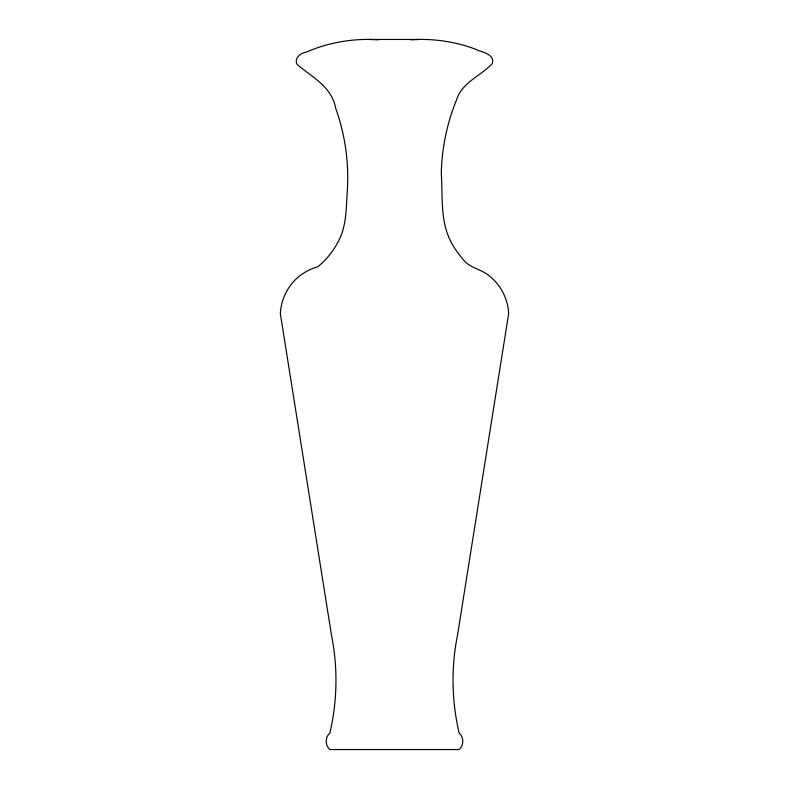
<?xml version="1.0" encoding="UTF-8"?>
<svg xmlns="http://www.w3.org/2000/svg" width="789" height="789" viewBox="0 0 789 789"><rect width="100%" height="100%" fill="white"/><g stroke="black" fill="none" stroke-linecap="round" stroke-linejoin="round"><path stroke-width="1.18" d="M410.783 39.815L418.979 39.45L370.021 39.45L378.217 39.815M370.86 39.45C348.689 39.016 326.459 43.326 306.122 52.192C300.392 52.912 293.725 58.485 297.177 64.57C312.158 77.144 332.09 86.968 335.769 108.557C345.404 135.452 349.31 164.349 347.17 192.841C346.154 210.032 346.351 228.129 337.169 243.485C332.297 252.411 325.689 260.36 317.789 266.781C310.915 268.714 304.465 272.047 298.913 276.535C287.847 285.608 280.953 299.425 280.351 313.726L331.488 635.194C337.978 667.415 337.376 701.017 329.861 733.011C325.019 737.163 325.019 745.398 329.861 749.55L459.139 749.55C463.981 745.398 463.981 737.163 459.139 733.011C451.624 701.017 451.022 667.415 457.512 635.194L508.649 313.726C508.017 297.621 499.269 282.186 485.787 273.359C477.789 268.309 467.916 266.86 462.354 258.407C456.939 252.322 452.482 245.428 449.148 238.002C440.223 217.833 442.826 195.238 441.278 173.817C441.751 148.431 446.998 123.163 456.653 99.68C461.92 82.283 481.251 75.774 492.326 63.465C495.157 53.662 481.241 52.35 475.274 49.105C457.058 42.32 437.57 39.085 418.14 39.45"/></g></svg>
